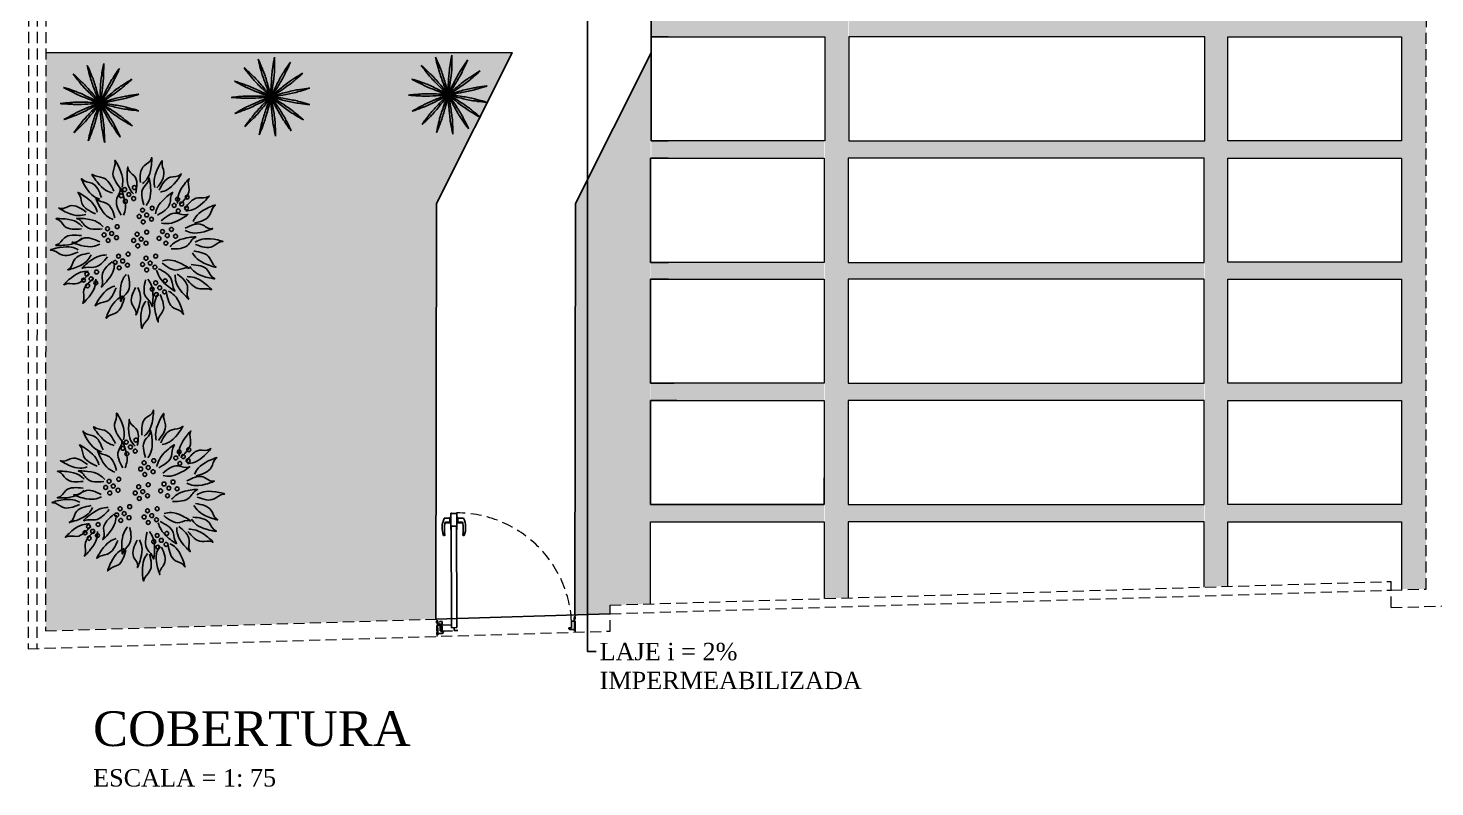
# Model space of a CAD drawing. Header units: centimetres. Extents: x -48696 to 156237, y -5617 to 29024.
# Drawn here: x 100338 to 101149, y 12171 to 12608 of the extents above; entities that cross this region are included whole.
import ezdxf
from ezdxf import colors
from ezdxf.entities.mleader import LeaderData, LeaderLine
from ezdxf.math import Vec2, Vec3

# ---------------------------------------------------------------- set-up
doc = ezdxf.new("R2010")
doc.units = ezdxf.units.CM
doc.linetypes.add('HIDDEN', pattern=[9.525, 6.35, -3.175])
doc.layers.add('BV MV', color=7, linetype='Continuous', plot=False)
for name, color, linetype, lineweight in [('Hachura', 1, 'Continuous', 9), ('Pisos Externos', 15, 'Continuous', 9), ('Projeção Janela', 15, 'HIDDEN', 9), ('Projeção Portas', 55, 'HIDDEN', 5), ('Projeção Viga', 1, 'HIDDEN', 9)]:
    doc.layers.add(name, color=color, linetype=linetype, lineweight=lineweight)
for name, color, linetype in [('MOLHO', 114, 'Continuous'), ('paisajismo', 7, 'Continuous'), ('Piso Lay-out', 19, 'Continuous'), ('PN010', 1, 'Continuous'), ('Projeção Cobertura - 1', 15, 'HIDDEN'), ('Texto', 2, 'Continuous')]:
    doc.layers.add(name, color=color, linetype=linetype)
doc.styles.add('Valéria', font='romantic.ttf', dxfattribs={"height": 10})
pattern_1 = [(360, (115889.126, -67704.182), (15, 15), [2.25, -0.45, 0.6, -0.45, 2.25, -9]), (360, (115888.376, -67703.732), (15, 15), [1.5, -1.125, 2.25, -1.125, 1.5, -7.5]), (360, (115893.626, -67697.732), (15, 15), [1.875, -0.75, 1.875, -10.5]), (360, (115886.126, -67694.732), (15, 15), [0.75, -1.5, 0.75, -12]), (90, (115887.626, -67694.732), (-15, 15), [1.35, -13.65]), (90, (115892.126, -67703.732), (-15, 15), [1.5, -13.5]), (90, (115895.876, -67697.732), (-15, 15), [1.5, -13.5]), (45, (115894.076, -67703.882), (8e-15, 15), [1.5, -19.7132034]), (135, (115890.176, -67703.882), (-15, 8e-15), [1.5, -19.7132034]), (63.434949, (115893.626, -67703.807), (8e-10, 15), [1.5, -32.0410197]), (75.9637565, (115892.876, -67703.7318), (5e-10, 15), [1.5, -60.3465844]), (75.9637565, (115896.626, -67697.7318), (5e-10, 15), [1.2, -60.6465844]), (75.9637565, (115887.926, -67694.7318), (5e-10, 15), [1.05, -60.7965844]), (104.0362435, (115891.376, -67703.7318), (-5e-10, 15), [1.5, -60.3465844]), (104.0362435, (115895.126, -67697.7318), (-5e-10, 15), [1.2, -60.6465844]), (104.0362435, (115887.326, -67694.7318), (-5e-10, 15), [1.05, -60.7965844]), (116.565051, (115890.626, -67703.807), (-6e-09, 15), [1.5, -32.041002])]

# ---------------------------------------------------------------- blocks, each defined once
blk = doc.blocks.new('A$C375069E9')
at = {"layer": 'paisajismo', "color": 221}
for centre in [(1.295, 2.06), (1.436, 2.03), (0.523, 1.919), (0.663, 1.889), (1.305, 1.899), (1.375, 1.959), (1.426, 1.859), (1.486, 1.939), (0.533, 1.759), (0.603, 1.819), (0.653, 1.719), (0.713, 1.799), (1.034, 1.759), (1.115, 1.658), (1.175, 1.729), (1.225, 1.638), (0.753, 1.448), (0.884, 1.418), (1.044, 1.598), (1.165, 1.558), (1.546, 1.488), (1.687, 1.458), (0.693, 1.348), (0.814, 1.358), (0.834, 1.247), (0.934, 1.317), (1.115, 1.408), (1.125, 1.247), (1.195, 1.307), (1.245, 1.207), (1.255, 1.378), (1.305, 1.287), (1.556, 1.327), (1.626, 1.388), (1.677, 1.287), (1.737, 1.368), (0.984, 1.057), (1.125, 1.027), (1.386, 1.087), (1.526, 1.057), (0.994, 0.896), (1.064, 0.956), (1.115, 0.856), (1.175, 0.936), (1.396, 0.926), (1.466, 0.986), (1.516, 0.886), (1.576, 0.966), (1.847, 0.826), (1.988, 0.796), (0.844, 0.696), (0.924, 0.595), (0.984, 0.666), (1.857, 0.666), (1.927, 0.726), (1.978, 0.625), (2.038, 0.706), (0.854, 0.535), (0.974, 0.495), (1.034, 0.575)]:
    blk.add_circle(centre, 0.0284, dxfattribs=at)
at = {"layer": 'paisajismo', "color": 124}
for points in [[(0.998, 2.06), (0.956, 2.334), (0.888, 2.44), (0.889, 2.435), (0.863, 2.285), (0.965, 2.054)], [(1.176, 2.118), (1.049, 2.364), (1.042, 2.49), (1.043, 2.485), (1.153, 2.379), (1.207, 2.133)], [(1.475, 2.065), (1.512, 2.34), (1.578, 2.447), (1.577, 2.442), (1.606, 2.292), (1.509, 2.06)], [(0.912, 1.994), (0.683, 2.149), (0.616, 2.257), (0.62, 2.253), (0.767, 2.212), (0.932, 2.022)], [(1.308, 1.969), (1.401, 2.229), (1.391, 2.355), (1.391, 2.35), (1.296, 2.23), (1.275, 1.979)], [(1.614, 1.981), (1.84, 2.142), (1.904, 2.25), (1.9, 2.247), (1.754, 2.203), (1.593, 2.009)], [(0.664, 1.826), (0.579, 2.089), (0.495, 2.183), (0.497, 2.179), (0.495, 2.026), (0.632, 1.814)], [(1.122, 1.799), (1.058, 2.068), (1.082, 2.193), (1.082, 2.187), (1.163, 2.058), (1.156, 1.806)], [(1.453, 1.657), (1.451, 1.934), (1.501, 2.049), (1.5, 2.044), (1.55, 1.9), (1.487, 1.656)], [(1.798, 1.89), (2.008, 2.07), (2.062, 2.185), (2.059, 2.181), (1.917, 2.123), (1.775, 1.916)], [(0.543, 1.718), (0.292, 1.836), (0.209, 1.931), (0.213, 1.928), (0.366, 1.911), (0.558, 1.749)], [(0.988, 1.675), (0.841, 1.91), (0.737, 1.981), (0.74, 1.977), (0.775, 1.828), (0.959, 1.656)], [(1.602, 1.593), (1.803, 1.784), (1.851, 1.901), (1.848, 1.896), (1.709, 1.832), (1.578, 1.618)], [(1.836, 1.699), (2.004, 1.919), (2.114, 1.98), (2.111, 1.977), (2.062, 1.832), (1.862, 1.678)], [(0.438, 1.564), (0.237, 1.755), (0.118, 1.797), (0.122, 1.794), (0.194, 1.659), (0.415, 1.539)], [(0.896, 1.541), (0.624, 1.594), (0.52, 1.667), (0.525, 1.665), (0.677, 1.685), (0.903, 1.575)], [(2.005, 1.668), (2.28, 1.695), (2.39, 1.758), (2.385, 1.756), (2.236, 1.791), (2.001, 1.702)], [(0.553, 1.432), (0.276, 1.415), (0.158, 1.46), (0.163, 1.459), (0.305, 1.517), (0.551, 1.466)], [(1.751, 1.486), (2.002, 1.603), (2.129, 1.605), (2.124, 1.604), (2.013, 1.498), (1.765, 1.455)], [(2.053, 1.488), (2.306, 1.601), (2.432, 1.601), (2.427, 1.6), (2.315, 1.496), (2.066, 1.456)], [(0.405, 1.262), (0.131, 1.304), (0.009, 1.27), (0.015, 1.27), (0.151, 1.2), (0.401, 1.228)], [(0.773, 1.195), (0.528, 1.324), (0.402, 1.332), (0.407, 1.33), (0.513, 1.219), (0.758, 1.164)], [(1.8, 1.231), (2.076, 1.215), (2.195, 1.26), (2.189, 1.259), (2.047, 1.316), (1.801, 1.265)], [(2.055, 1.326), (2.31, 1.218), (2.436, 1.221), (2.431, 1.222), (2.317, 1.323), (2.067, 1.357)], [(0.447, 1.106), (0.23, 0.934), (0.107, 0.902), (0.112, 0.905), (0.195, 1.033), (0.426, 1.133)], [(1.701, 1.076), (1.958, 0.973), (2.046, 0.883), (2.041, 0.885), (1.889, 0.894), (1.687, 1.045)], [(1.928, 1.076), (2.139, 0.896), (2.26, 0.861), (2.255, 0.863), (2.177, 0.995), (1.949, 1.102)], [(2.115, 1.151), (2.39, 1.183), (2.511, 1.145), (2.506, 1.145), (2.367, 1.08), (2.118, 1.117)], [(0.483, 0.904), (0.251, 0.752), (0.126, 0.732), (0.131, 0.734), (0.226, 0.854), (0.465, 0.933)], [(0.883, 0.989), (0.609, 0.948), (0.503, 0.88), (0.508, 0.882), (0.658, 0.855), (0.889, 0.956)], [(0.969, 0.852), (0.812, 0.624), (0.705, 0.557), (0.708, 0.561), (0.75, 0.708), (0.941, 0.872)], [(1.585, 0.962), (1.685, 0.704), (1.775, 0.615), (1.772, 0.62), (1.766, 0.772), (1.617, 0.976)], [(1.972, 0.836), (2.229, 0.733), (2.317, 0.642), (2.312, 0.645), (2.16, 0.653), (1.958, 0.804)], [(0.524, 0.758), (0.266, 0.658), (0.177, 0.569), (0.181, 0.571), (0.334, 0.578), (0.537, 0.726)], [(0.698, 0.783), (0.595, 0.526), (0.504, 0.438), (0.507, 0.442), (0.516, 0.595), (0.667, 0.796)], [(1.098, 0.722), (1.022, 0.455), (1.04, 0.33), (1.041, 0.335), (1.128, 0.461), (1.131, 0.713)], [(1.416, 0.791), (1.501, 0.528), (1.488, 0.402), (1.487, 0.407), (1.396, 0.53), (1.383, 0.782)], [(1.582, 0.621), (1.799, 0.449), (1.858, 0.337), (1.854, 0.341), (1.71, 0.393), (1.56, 0.595)], [(1.856, 0.722), (1.956, 0.464), (2.046, 0.374), (2.043, 0.379), (2.037, 0.532), (1.888, 0.735)], [(0.798, 0.546), (0.619, 0.335), (0.583, 0.214), (0.585, 0.218), (0.717, 0.297), (0.825, 0.524)], [(0.953, 0.499), (0.985, 0.224), (0.947, 0.103), (0.948, 0.108), (0.882, 0.247), (0.919, 0.496)], [(1.244, 0.6), (1.226, 0.324), (1.271, 0.206), (1.27, 0.211), (1.328, 0.353), (1.278, 0.599)], [(1.466, 0.475), (1.657, 0.274), (1.699, 0.155), (1.696, 0.159), (1.561, 0.231), (1.441, 0.452)], [(1.128, 0.401), (1.199, 0.134), (1.18, 0.009), (1.179, 0.014), (1.094, 0.142), (1.095, 0.393)]]:
    blk.add_spline(points, degree=3, dxfattribs=at)
blk = doc.blocks.new('MOLHO2')
for points in [[(-0.205, 0.41, 0.04965), (-0.231, 0.447, 0.013329), (-0.323, 0.589, 0.009979), (-0.353, 0.63, 0.607526)], [(-0.242, 0.389, -0.04965), (-0.26, 0.431, -0.013329), (-0.333, 0.583, -0.009979), (-0.353, 0.63, -0.607526)], [(-0.063, 0.454, -0.04965), (-0.063, 0.499, -0.013329), (-0.067, 0.668, -0.009979), (-0.066, 0.719, -0.607526)], [(-0.021, 0.458, 0.04965), (-0.03, 0.502, 0.013329), (-0.056, 0.669, 0.009979), (-0.066, 0.719, 0.607526)], [(0.127, 0.44, -0.04965), (0.146, 0.482, -0.013329), (0.21, 0.638, -0.009979), (0.232, 0.684, -0.607526)], [(0.167, 0.427, 0.04965), (0.177, 0.471, 0.013329), (0.221, 0.634, 0.009979), (0.232, 0.684, 0.607526)], [(0.295, 0.35, -0.04965), (0.329, 0.381, -0.013329), (0.452, 0.497, -0.009979), (0.49, 0.531, -0.607526)], [(0.326, 0.322, 0.04965), (0.353, 0.358, 0.013329), (0.46, 0.49, 0.009979), (0.49, 0.531, 0.607526)], [(-0.354, 0.291, 0.04965), (-0.393, 0.314, 0.013329), (-0.535, 0.406, 0.009979), (-0.579, 0.432, 0.607526)], [(-0.379, 0.257, -0.04965), (-0.413, 0.288, -0.013329), (-0.542, 0.397, -0.009979), (-0.579, 0.432, -0.607526)], [(0, 0, -0.009979), (-0.044, 0.026, -0.013329), (-0.186, 0.118, -0.009462), (-0.379, 0.257, -0.009462)], [(0, 0, 0.009979), (-0.037, 0.035, 0.013329), (-0.166, 0.144, 0.009462), (-0.354, 0.291, 0.009462)], [(0, 0, -0.009979), (-0.03, 0.041, -0.013329), (-0.122, 0.183, -0.009462), (-0.242, 0.389, -0.009462)], [(0, 0, 0.009979), (-0.02, 0.047, 0.013329), (-0.093, 0.199, 0.009462), (-0.205, 0.41, 0.009462)], [(0, 0, -0.009979), (-0.01, 0.05, -0.013329), (-0.037, 0.217, -0.009462), (-0.063, 0.454, -0.009462)], [(0, 0, 0.009979), (0.001, 0.051, 0.013329), (-0.004, 0.22, 0.009462), (-0.021, 0.458, 0.009462)], [(0, 0, -0.009979), (0.011, 0.05, -0.013329), (0.055, 0.213, -0.009462), (0.127, 0.44, -0.009462)], [(0, 0, 0.009979), (0.022, 0.046, 0.013329), (0.086, 0.202, 0.009462), (0.167, 0.427, 0.009462)], [(0, 0, -0.009979), (0.03, 0.041, -0.013329), (0.137, 0.172, -0.009462), (0.295, 0.35, -0.009462)], [(0, 0, 0.009979), (0.038, 0.033, 0.013329), (0.161, 0.15, 0.009462), (0.326, 0.322, 0.009462)], [(0.412, 0.2, -0.04965), (0.455, 0.214, -0.013329), (0.615, 0.271, -0.009979), (0.664, 0.285, -0.607526)], [(0.429, 0.161, 0.04965), (0.469, 0.183, 0.013329), (0.619, 0.26, 0.009979), (0.664, 0.285, 0.607526)], [(-0.451, 0.08, -0.04965), (-0.494, 0.095, -0.013329), (-0.656, 0.143, -0.009979), (-0.705, 0.159, -0.607526)], [(-0.442, 0.121, 0.04965), (-0.487, 0.127, 0.013329), (-0.654, 0.154, 0.009979), (-0.705, 0.159, 0.607526)], [(0, 0, -0.009979), (-0.051, 0.006, -0.013329), (-0.218, 0.032, -0.009462), (-0.451, 0.08, -0.009462)], [(0, 0, 0.009979), (-0.048, 0.017, 0.013329), (-0.21, 0.064, 0.009462), (-0.442, 0.121, 0.009462)], [(0, 0, -0.009979), (0.044, 0.025, -0.013329), (0.195, 0.102, -0.009462), (0.412, 0.2, -0.009462)], [(0, 0, 0.009979), (0.049, 0.015, 0.013329), (0.208, 0.071, 0.009462), (0.429, 0.161, 0.009462)], [(0, 0, -0.009979), (0.051, 0.005, -0.013329), (0.22, 0.014, -0.009462), (0.458, 0.015, -0.009462)], [(0.458, 0.015, -0.04965), (0.503, 0.01, -0.013329), (0.672, -0.003, -0.009979), (0.722, -0.009, -0.607526)], [(-0.453, -0.069, 0.04965), (-0.496, -0.082, 0.013329), (-0.66, -0.126, 0.009979), (-0.708, -0.141, 0.607526)], [(-0.445, -0.11, -0.04965), (-0.49, -0.114, -0.013329), (-0.658, -0.137, -0.009979), (-0.708, -0.141, -0.607526)], [(-0.386, -0.247, 0.04965), (-0.42, -0.277, 0.013329), (-0.552, -0.383, 0.009979), (-0.59, -0.417, 0.607526)], [(0, 0, 0.009979), (-0.051, -0.004, 0.013329), (-0.218, -0.027, 0.009462), (-0.453, -0.069, 0.009462)], [(0, 0, -0.009979), (-0.048, -0.015, -0.013329), (-0.212, -0.059, -0.009462), (-0.445, -0.11, -0.009462)], [(0, 0, 0.009979), (-0.045, -0.025, 0.013329), (-0.189, -0.113, 0.009462), (-0.386, -0.247, 0.009462)], [(0, 0, -0.009979), (-0.038, -0.034, -0.013329), (-0.17, -0.14, -0.009462), (-0.362, -0.281, -0.009462)], [(0, 0, 0.009979), (-0.031, -0.041, 0.013329), (-0.126, -0.18, 0.009462), (-0.252, -0.383, 0.009462)], [(0, 0, -0.009979), (-0.021, -0.046, -0.013329), (-0.098, -0.197, -0.009462), (-0.216, -0.404, -0.009462)], [(0, 0, 0.009979), (-0.012, -0.05, 0.013329), (-0.042, -0.216, 0.009462), (-0.075, -0.452, 0.009462)], [(0, 0, -0.009979), (0, -0.051, -0.013329), (-0.009, -0.22, -0.009462), (-0.033, -0.457, -0.009462)], [(0, 0, -0.009979), (0.038, -0.034, -0.013329), (0.157, -0.154, -0.009462), (0.318, -0.33, -0.009462)], [(0, 0, 0.009979), (0.05, -0.006, 0.013329), (0.219, -0.019, 0.009462), (0.457, -0.027, 0.009462)], [(0, 0, 0.009979), (0.044, -0.026, 0.013329), (0.192, -0.107, 0.009462), (0.407, -0.211, 0.009462)], [(0, 0, -0.009979), (0.048, -0.016, -0.013329), (0.206, -0.077, -0.009462), (0.425, -0.172, -0.009462)], [(0, 0, 0.009979), (0.029, -0.042, 0.013329), (0.132, -0.176, 0.009462), (0.286, -0.358, 0.009462)], [(0, 0, 0.009979), (0.01, -0.05, 0.013329), (0.049, -0.214, 0.009462), (0.116, -0.443, 0.009462)], [(0, 0, -0.009979), (0.02, -0.047, -0.013329), (0.081, -0.205, -0.009462), (0.156, -0.431, -0.009462)], [(0.407, -0.211, 0.04965), (0.45, -0.225, 0.013329), (0.608, -0.286, 0.009979), (0.656, -0.302, 0.607526)], [(0.425, -0.172, -0.04965), (0.464, -0.195, -0.013329), (0.612, -0.276, -0.009979), (0.656, -0.302, -0.607526)], [(0.457, -0.027, 0.04965), (0.503, -0.023, 0.013329), (0.672, -0.014, 0.009979), (0.722, -0.009, 0.607526)], [(-0.362, -0.281, -0.04965), (-0.401, -0.304, -0.013329), (-0.545, -0.392, -0.009979), (-0.59, -0.417, -0.607526)], [(-0.252, -0.383, 0.04965), (-0.271, -0.424, 0.013329), (-0.348, -0.575, 0.009979), (-0.369, -0.621, 0.607526)], [(-0.216, -0.404, -0.04965), (-0.243, -0.441, -0.013329), (-0.338, -0.58, -0.009979), (-0.369, -0.621, -0.607526)], [(-0.075, -0.452, 0.04965), (-0.075, -0.497, 0.013329), (-0.084, -0.666, 0.009979), (-0.085, -0.717, 0.607526)], [(-0.033, -0.457, -0.04965), (-0.043, -0.501, -0.013329), (-0.073, -0.668, -0.009979), (-0.085, -0.717, -0.607526)], [(0.116, -0.443, 0.04965), (0.133, -0.485, 0.013329), (0.194, -0.643, 0.009979), (0.214, -0.69, 0.607526)], [(0.156, -0.431, -0.04965), (0.165, -0.475, -0.013329), (0.205, -0.64, -0.009979), (0.214, -0.69, -0.607526)], [(0.286, -0.358, 0.04965), (0.319, -0.389, 0.013329), (0.439, -0.509, 0.009979), (0.476, -0.543, 0.607526)], [(0.318, -0.33, -0.04965), (0.344, -0.367, -0.013329), (0.447, -0.501, -0.009979), (0.476, -0.543, -0.607526)]]:
    blk.add_lwpolyline(points, format="xyb")
blk = doc.blocks.new('VEG3')
at = {"layer": 'MOLHO', "xscale": 0.6290189251151159, "yscale": 0.6290189251151159, "zscale": 0.6290189251151159}
blk.add_blockref('MOLHO2', (-0.121, 0.067), dxfattribs=at)
blk = doc.blocks.new('_Dot')
at = {"color": 0, "linetype": 'ByBlock', "lineweight": -2}
blk.add_line((-0.5, 0), (-1, 0), dxfattribs=at)
at = {"color": 0, "linetype": 'ByBlock', "const_width": 0.5}
blk.add_lwpolyline([(-0.25, 0, 1), (0.25, 0, 1)], format="xyb", close=True, dxfattribs=at)

msp = doc.modelspace()

# ---------------------------------------------------------------- hatches: boundary and pattern name
h = msp.add_hatch()
h.set_pattern_fill('GRASS2', color=74, scale=15, pattern_type=2)
h.set_pattern_definition([(0, (4.5, 0.3), (15, 15), [2.25, -0.45, 0.6, -0.45, 2.25, -9]), (0, (3.75, 0.75), (15, 15), [1.5, -1.125, 2.25, -1.125, 1.5, -7.5]), (0, (9, 6.75), (15, 15), [1.875, -0.75, 1.875, -10.5]), (0, (1.5, 9.75), (15, 15), [0.75, -1.5, 0.75, -12]), (90, (3, 9.75), (-15, 15), [1.35, -13.65]), (90, (7.5, 0.75), (-15, 15), [1.5, -13.5]), (90, (11.25, 6.75), (-15, 15), [1.5, -13.5]), (45, (9.45, 0.6), (8e-15, 15), [1.5, -19.7132034]), (135, (5.55, 0.6), (-15, 8e-15), [1.5, -19.7132034]), (63.434949, (9, 0.675), (8e-10, 15), [1.5, -32.0410197]), (75.9637565, (8.25, 0.75), (5e-10, 15), [1.5, -60.3465844]), (75.9637565, (12, 6.75), (5e-10, 15), [1.2, -60.6465844]), (75.9637565, (3.3, 9.75), (5e-10, 15), [1.05, -60.7965844]), (104.0362435, (6.75, 0.75), (-5e-10, 15), [1.5, -60.3465844]), (104.0362435, (10.5, 6.75), (-5e-10, 15), [1.2, -60.6465844]), (104.0362435, (2.7, 9.75), (-5e-10, 15), [1.05, -60.7965844]), (116.565051, (6, 0.675), (-6e-09, 15), [1.5, -32.041002])])
h.paths.add_polyline_path([(101128.79762, 12823.06863), (100707.25358, 12823.06863), (100707.25358, 12813.06863), (100797.2125, 12813.06863), (100810.68502, 12813.06856), (100811.05158, 12813.06856), (100811.05158, 12813.06861), (101016.04778, 12813.06861), (101128.79762, 12813.06856)])
h.paths.add_polyline_path([(101029.41117, 12813.06856), (101016.04778, 12813.06856), (101016.04778, 12743.06854), (101016.04782, 12743.06854), (101016.04782, 12683.06854), (101016.04778, 12286.30192), (101029.41182, 12286.30192), (101029.41182, 12683.06856), (101029.41128, 12683.06856), (101029.41128, 12743.06856), (101029.41182, 12753.06856), (101029.41117, 12753.06856)])
h.paths.add_polyline_path([(101128.75679, 12753.06856), (101029.41182, 12753.06856), (101029.41182, 12743.06856), (101128.75679, 12743.06856)])
h.paths.add_polyline_path([(101128.71705, 12683.06856), (101029.41182, 12683.06856), (101029.41182, 12674.91942), (101128.71705, 12674.91942)])
h.paths.add_polyline_path([(101129.41138, 12614.91942), (101029.41182, 12614.91942), (101029.41182, 12603.06856), (101129.41138, 12603.06856)])
h.paths.add_polyline_path([(101129.41138, 12543.06856), (101029.41182, 12543.06856), (101029.41182, 12533.08553), (101129.41138, 12533.08553)])
h.paths.add_polyline_path([(101129.41138, 12473.08553), (101029.41182, 12473.08553), (101029.41182, 12463.43887), (101129.41138, 12463.43887)])
h.paths.add_polyline_path([(101129.41171, 12403.43887), (101029.41182, 12403.43887), (101029.41182, 12393.43887), (101129.41171, 12393.43887)])
h.paths.add_polyline_path([(101129.41138, 12333.43887), (101029.41182, 12333.43887), (101029.41182, 12323.50702), (101129.41138, 12323.50702)])
h.paths.add_polyline_path([(101143.48948, 12639.11461), (101129.41138, 12639.11461), (101129.41138, 12614.91942), (101129.41149, 12614.91942), (101129.41149, 12603.06856), (101129.41149, 12543.06856), (101129.4116, 12543.06856), (101129.4116, 12533.08553), (101129.4116, 12473.08553), (101129.4116, 12463.43887), (101129.4116, 12403.43887), (101129.41171, 12403.43887), (101129.41171, 12393.43887), (101129.41171, 12333.43887), (101129.41182, 12333.43887), (101129.41182, 12323.50702), (101129.41182, 12284.75305), (101143.48948, 12284.75305)])
h.paths.add_polyline_path([(101015.68121, 12333.43891), (100810.68502, 12333.43891), (100810.68502, 12323.43893), (101015.68121, 12323.43893)])
h.paths.add_polyline_path([(101015.68117, 12403.43895), (100810.68502, 12403.43895), (100810.68502, 12393.43891), (101015.68117, 12393.43891)])
h.paths.add_polyline_path([(101015.68112, 12473.06864), (100810.68502, 12473.06864), (100810.68502, 12463.43895), (101015.68112, 12463.43895)])
h.paths.add_polyline_path([(100796.82979, 12333.43893), (100696.88201, 12333.43893), (100696.87288, 12323.43893), (100796.82979, 12323.43893)])
h.paths.add_polyline_path([(100810.68502, 12403.43895), (100810.68497, 12403.43895), (100810.68497, 12463.43895), (100810.68497, 12473.06864), (100810.68493, 12473.06864), (100810.68493, 12533.06864), (100810.68502, 12543.06864), (100810.68502, 12813.06856), (100797.2125, 12813.06856), (100797.2125, 12279.68051), (100810.68502, 12279.68051)])
h.paths.add_polyline_path([(100796.82979, 12403.43897), (100696.94592, 12403.43897), (100696.93679, 12393.43893), (100796.82979, 12393.43893)])
h.paths.add_polyline_path([(100796.82977, 12473.06866), (100697.00948, 12473.06866), (100697.00069, 12463.43897), (100796.82977, 12463.43897)])
h.paths.add_polyline_path([(101016.04778, 12543.06864), (100810.68502, 12543.06864), (100810.68502, 12533.06864), (101016.04778, 12533.06864)])
h.paths.add_polyline_path([(101016.04778, 12613.06866), (100811.05172, 12613.06866), (100811.05172, 12603.06864), (101016.04778, 12603.06864)])
h.paths.add_polyline_path([(100796.82977, 12543.06863), (100697.17176, 12543.06863), (100697.17176, 12533.06866), (100796.82977, 12533.06866)])
h.paths.add_polyline_path([(100797.17176, 12613.06863), (100697.17176, 12613.06863), (100697.17176, 12603.06866), (100797.17176, 12603.06866)])
h.paths.add_polyline_path([(101016.04778, 12683.06854), (100811.05167, 12683.06854), (100811.05167, 12673.06866), (101016.04778, 12673.06866)])
h.paths.add_polyline_path([(101016.04778, 12753.06861), (100811.05163, 12753.06861), (100811.05163, 12743.06854), (101016.04778, 12743.06854)])
h.paths.add_polyline_path([(100797.17167, 12753.06863), (100707.21261, 12753.06863), (100707.21261, 12743.06856), (100797.17167, 12743.06856)])
h.paths.add_polyline_path([(100797.17176, 12683.06856), (100707.17178, 12683.06856), (100707.17178, 12673.06866), (100797.17176, 12673.06866)])
h.paths.add_polyline_path([(100696.82979, 12393.43893), (100696.82979, 12403.43897), (100696.82977, 12403.43897), (100696.82977, 12463.43897), (100696.82977, 12473.06866), (100696.82977, 12533.06866), (100697.11974, 12593.85064), (100653.52106, 12506.99294), (100653.07664, 12269.90701), (100673.48319, 12270.52477), (100673.48319, 12275.52706), (100696.82979, 12276.23382), (100696.88201, 12333.43893), (100696.82979, 12333.43893)])
h = msp.add_hatch()
h.set_pattern_fill('GRASS2', color=74, scale=15, pattern_type=2)
h.set_pattern_definition(pattern_1)
h.paths.add_polyline_path([(100348.41146, 12594.07152), (100348.21701, 12260.67814), (100573.07134, 12267.48505), (100573.52113, 12506.99294), (100617.11981, 12593.85064)])
h = msp.add_hatch()
h.set_pattern_fill('GRASS2', color=74, scale=15, pattern_type=2)
h.set_pattern_definition(pattern_1)
h.paths.add_polyline_path([(100810.68502, 12323.43893), (100810.68502, 12279.68051), (100810.68506, 12279.68051), (100810.68506, 12323.43893)])

# ---------------------------------------------------------------- linework, layer by layer
for p, q in [((100348.41146, 12594.07152), (100617.14893, 12593.91478)), ((100617.11981, 12593.85064), (100573.52113, 12506.99294)), ((100697.11974, 12593.85064), (100653.52106, 12506.99294)), ((100573.52113, 12506.99294), (100573.07134, 12267.48505)), ((100653.52106, 12506.99294), (100653.07664, 12269.90701))]:
    msp.add_line(p, q)
at = {"color": 1}
for p, q in [((100581.2052, 12325.94017), (100581.21338, 12323.39018)), ((100581.31488, 12326.04052), (100581.30488, 12326.04049)), ((100581.69686, 12328.54176), (100582.08972, 12328.54302)), ((100581.7272, 12319.0818), (100581.69686, 12328.54176)), ((100581.71549, 12322.73179), (100581.70389, 12326.35177)), ((100582.08972, 12328.54302), (100582.09036, 12328.34302)), ((100582.09036, 12328.34302), (100582.4575, 12328.34419)), ((100582.4575, 12328.34419), (100582.4876, 12328.31429)), ((100582.4876, 12328.31429), (100582.5175, 12328.34439)), ((100582.5175, 12328.34439), (100582.5476, 12328.31448)), ((100582.5476, 12328.31448), (100582.5775, 12328.34458)), ((100582.5775, 12328.34458), (100582.6076, 12328.31468)), ((100582.6076, 12328.31468), (100582.6375, 12328.34477)), ((100582.6375, 12328.34477), (100582.6676, 12328.31487)), ((100582.6676, 12328.31487), (100582.6975, 12328.34496)), ((100582.6975, 12328.34496), (100582.7276, 12328.31506)), ((100582.7276, 12328.31506), (100582.7575, 12328.34516)), ((100582.7575, 12328.34516), (100582.7876, 12328.31525)), ((100582.7876, 12328.31525), (100582.8175, 12328.34535)), ((100582.8175, 12328.34535), (100582.8476, 12328.31544)), ((100582.8476, 12328.31544), (100582.8775, 12328.34554)), ((100582.8775, 12328.34554), (100582.9076, 12328.31564)), ((100582.9076, 12328.31564), (100582.9375, 12328.34573)), ((100582.9375, 12328.34573), (100582.9676, 12328.31583)), ((100582.9676, 12328.31583), (100582.9975, 12328.34593)), ((100582.9975, 12328.34593), (100583.0276, 12328.31602)), ((100583.0276, 12328.31602), (100583.0575, 12328.34612)), ((100583.0575, 12328.34612), (100583.0876, 12328.31621)), ((100583.0876, 12328.31621), (100583.1175, 12328.34631)), ((100583.1175, 12328.34631), (100583.14759, 12328.31641)), ((100583.14759, 12328.31641), (100583.1775, 12328.3465)), ((100583.1775, 12328.3465), (100583.7175, 12328.34823)), ((100583.7175, 12328.34823), (100583.74759, 12328.31833)), ((100583.74759, 12328.31833), (100583.7775, 12328.34843)), ((100583.7775, 12328.34843), (100583.80759, 12328.31852)), ((100583.80759, 12328.31852), (100583.8375, 12328.34862)), ((100583.8375, 12328.34862), (100583.86759, 12328.31872)), ((100583.86759, 12328.31872), (100583.89749, 12328.34881)), ((100583.89749, 12328.34881), (100583.92759, 12328.31891)), ((100583.92759, 12328.31891), (100583.95749, 12328.349)), ((100583.95749, 12328.349), (100583.98759, 12328.3191)), ((100583.98759, 12328.3191), (100584.01749, 12328.3492)), ((100584.01749, 12328.3492), (100584.04759, 12328.31929)), ((100584.04759, 12328.31929), (100584.07749, 12328.34939)), ((100584.07749, 12328.34939), (100584.10759, 12328.31948)), ((100584.10759, 12328.31948), (100584.13749, 12328.34958)), ((100584.13749, 12328.34958), (100584.16759, 12328.31968)), ((100584.16759, 12328.31968), (100584.19749, 12328.34977)), ((100584.19749, 12328.34977), (100584.22759, 12328.31987)), ((100584.22759, 12328.31987), (100584.25749, 12328.34997)), ((100584.25749, 12328.34997), (100584.28759, 12328.32006)), ((100584.28759, 12328.32006), (100584.31749, 12328.35016)), ((100584.31749, 12328.35016), (100584.34759, 12328.32025)), ((100584.34759, 12328.32025), (100584.37749, 12328.35035)), ((100584.37749, 12328.35035), (100584.40759, 12328.32045)), ((100584.40759, 12328.32045), (100584.43749, 12328.35054)), ((100584.43749, 12328.35054), (100584.80463, 12328.35172)), ((100584.80399, 12328.55172), (100585.19685, 12328.55298)), ((100584.80463, 12328.35172), (100584.80399, 12328.55172)), ((100585.19685, 12328.55298), (100585.22718, 12319.09303)), ((100585.21548, 12322.74301), (100585.20387, 12326.36299)), ((100585.70518, 12325.95459), (100585.71336, 12323.40461)), ((100581.20601, 12325.69017), (100578.13826, 12325.68033)), ((100578.87845, 12323.38269), (100581.21338, 12323.39018)), ((100581.21338, 12323.39018), (100581.21418, 12323.14018)), ((100581.3145, 12323.0405), (100581.3245, 12323.04053)), ((100581.8772, 12319.08229), (100581.7272, 12319.0818)), ((100585.07093, 12321.04254), (100581.87094, 12321.03228)), ((100581.87094, 12321.03228), (100581.8772, 12319.08229)), ((100582.05029, 12267.75687), (100581.87948, 12321.0323)), ((100585.23146, 12267.85317), (100585.06093, 12321.0425)), ((100585.07718, 12319.09255), (100585.07093, 12321.04254)), ((100585.22718, 12319.09303), (100585.07718, 12319.09255)), ((100585.70598, 12325.7046), (100588.77372, 12325.71443)), ((100588.04829, 12323.41209), (100585.71336, 12323.40461)), ((100585.71336, 12323.40461), (100585.71416, 12323.15461))]:
    msp.add_line(p, q, dxfattribs=at)
at = {"color": 4}
msp.add_line((100343.21108, 12250.52202), (100343.21108, 12250.52071), dxfattribs=at)
msp.add_lwpolyline([(100578.2509, 12322.89399), (100581.41917, 12322.90415)])
at = {"color": 16}
msp.add_lwpolyline([(100581.41917, 12322.90415), (100578.2509, 12322.89399)], dxfattribs=at)
at = {"color": 26}
msp.add_lwpolyline([(100588.67896, 12322.92742), (100585.51069, 12322.91727)], dxfattribs=at)
at = {"color": 1}
for centre, radius, start, end in [((100581.3052, 12325.94049), 0.1, 90.18370369, 180.18370369), ((100581.31459, 12326.13052), 0.09, 270.18370369, 0.18370369), ((100581.66459, 12326.13164), 0.26, 90.18370369, 180.18370369), ((100581.66389, 12326.35164), 0.04, 0.18370369, 90.18370369), ((100585.24387, 12326.36312), 0.04, 90.18370369, 180.18370369), ((100585.24457, 12326.14312), 0.26, 0.18370369, 90.18370369), ((100585.59457, 12326.14424), 0.09, 180.18370369, 270.18370369), ((100585.60518, 12325.95427), 0.1, 0.18370369, 90.18370369), ((100588.82767, 12320.21024), 12.14519, 153.97787419, 201.86363308), ((100578.13923, 12325.43008), 0.25026, 90.22070899, 154.31163852), ((100613.20852, 12319.39539), 35.1398, 174.45655357, 185.86052021), ((100578.88074, 12322.73247), 0.65023, 90.20218036, 174.93163814), ((100581.31418, 12323.1405), 0.1, 180.18370369, 270.18370369), ((100581.32479, 12322.95053), 0.09, 0.18370369, 90.18370369), ((100581.67479, 12322.95166), 0.26, 180.18370369, 270.18370369), ((100581.67549, 12322.73166), 0.04, 270.18370369, 0.18370369), ((100585.25547, 12322.74314), 0.04, 180.18370369, 270.18370369), ((100585.25477, 12322.96314), 0.26, 270.18370369, 0.18370369), ((100585.60477, 12322.96426), 0.09, 90.18370369, 180.18370369), ((100585.61416, 12323.15429), 0.1, 270.18370369, 0.18370369), ((100588.05016, 12322.76187), 0.65023, 5.43576924, 90.16522701), ((100553.74449, 12319.20473), 35.1398, 354.50688717, 5.91085381), ((100588.77436, 12325.46417), 0.25026, 26.05576886, 90.14669838), ((100578.11961, 12320.17591), 12.14519, 338.50377429, 26.38953318), ((100577.78878, 12315.77943), 0.25027, 201.57823429, 270.14192323), ((100578.0038, 12315.77994), 0.25009, 270.20651335, 6.29576439), ((100588.97167, 12315.81511), 0.25009, 174.07164299, 270.16089402), ((100589.18669, 12315.81597), 0.25027, 270.22548414, 338.78917309)]:
    msp.add_arc(centre, radius, start, end, dxfattribs=at)
at = {"layer": 'BV MV'}
msp.add_line((100697.1871, 12643.86811), (100697.11974, 12593.85064), dxfattribs=at)
at = {"layer": 'Pisos Externos'}
msp.add_line((100696.82979, 12333.43893), (100796.82979, 12333.43893), dxfattribs=at)
for points in [[(100797.17176, 12543.06866), (100697.17176, 12543.06866), (100697.17176, 12603.06866), (100797.17176, 12603.06866)], [(100811.05172, 12543.06864), (101016.04791, 12543.06864), (101016.04791, 12603.06864), (100811.05172, 12603.06864)], [(101129.41149, 12543.06856), (101029.41149, 12543.06856), (101029.41149, 12603.06856), (101129.41149, 12603.06856)], [(100796.82977, 12473.06866), (100696.82977, 12473.06866), (100696.82977, 12533.06866), (100796.82977, 12533.06866)], [(100810.68493, 12473.06864), (101015.68112, 12473.06864), (101015.68112, 12533.06864), (100810.68493, 12533.06864)], [(101129.4116, 12473.08553), (101029.4116, 12473.08553), (101029.4116, 12533.08553), (101129.4116, 12533.08553)], [(100796.82977, 12403.43897), (100696.82977, 12403.43897), (100696.82977, 12463.43897), (100796.82977, 12463.43897)], [(100810.68497, 12403.43895), (101015.68117, 12403.43895), (101015.68117, 12463.43895), (100810.68497, 12463.43895)], [(101129.4116, 12403.43887), (101029.4116, 12403.43887), (101029.4116, 12463.43887), (101129.4116, 12463.43887)], [(100796.82979, 12333.43893), (100696.82979, 12333.43893), (100696.82979, 12393.43893), (100796.82979, 12393.43893)], [(100810.68502, 12333.43891), (101015.68121, 12333.43891), (101015.68121, 12393.43891), (100810.68502, 12393.43891)], [(101129.41171, 12333.43887), (101029.41171, 12333.43887), (101029.41171, 12393.43887), (101129.41171, 12393.43887)]]:
    msp.add_lwpolyline(points, close=True, dxfattribs=at)
for points in [[(100706.98794, 12603.06863), (100697.17178, 12603.06863), (100697.17178, 12543.06863), (100706.9459, 12543.06863)], [(100706.93889, 12533.06863), (100696.82979, 12533.06863), (100696.82979, 12473.06863), (100707.15298, 12473.06863)], [(100707.18826, 12463.43893), (100696.82979, 12463.43893), (100696.82979, 12403.43893), (100710.43651, 12403.43893)], [(100711.86946, 12393.43893), (100696.82979, 12393.43893), (100696.82979, 12333.43893)], [(100796.82979, 12333.43893), (100796.82979, 12348.90575)], [(100696.82979, 12276.23382), (100696.82979, 12323.43893), (100796.82979, 12323.43893), (100796.82979, 12279.26107)], [(101015.68121, 12285.88626), (101015.68121, 12323.43893), (100810.68502, 12323.43893), (100810.68502, 12279.68051)], [(101029.41182, 12286.30192), (101029.41182, 12323.50702), (101129.41182, 12323.50702), (101129.41182, 12284.32688)]]:
    msp.add_lwpolyline(points, dxfattribs=at)
at = {"layer": 'PN010'}
msp.add_line((100573.07134, 12267.48505), (100673.48319, 12270.52477), dxfattribs=at)
at = {"layer": 'Projeção Cobertura - 1'}
for p, q in [((100574.20652, 12266.51398), (100573.50682, 12266.49345)), ((100573.50682, 12266.49345), (100573.5429, 12265.26398)), ((100573.59434, 12265.21547), (100573.64432, 12265.21693)), ((100573.66262, 12266.29794), (100573.66261, 12266.29794)), ((100573.67435, 12265.89811), (100573.66262, 12266.29794)), ((100573.67435, 12265.89811), (100573.67435, 12265.89811)), ((100573.68022, 12265.69819), (100574.08005, 12265.70993)), ((100573.69283, 12265.26838), (100573.68022, 12265.69819)), ((100573.69283, 12265.26838), (100573.69283, 12265.26838)), ((100573.71113, 12266.34938), (100574.12436, 12266.36151)), ((100573.71113, 12266.34938), (100573.71113, 12266.34938)), ((100573.7258, 12265.8496), (100573.72579, 12265.8496)), ((100574.13902, 12265.86172), (100573.7258, 12265.8496)), ((100574.08005, 12265.70993), (100574.08004, 12265.70993)), ((100574.12436, 12266.36151), (100574.1758, 12266.313)), ((100574.13149, 12265.66142), (100574.13149, 12265.66142)), ((100574.13149, 12265.66142), (100574.31775, 12259.31415)), ((100574.18753, 12265.91317), (100574.13902, 12265.86172)), ((100574.1758, 12266.313), (100574.2609, 12266.36551)), ((100574.27556, 12265.86573), (100574.18753, 12265.91317)), ((100574.2609, 12266.36551), (100574.25796, 12266.46547)), ((100574.25796, 12266.46547), (100574.25796, 12266.46547)), ((100574.33071, 12263.98654), (100574.27556, 12265.86573)), ((100575.88004, 12264.032), (100574.33071, 12263.98654)), ((100575.4634, 12263.22944), (100575.49251, 12263.2603)), ((100575.49427, 12263.20033), (100575.4634, 12263.22944)), ((100575.46516, 12263.16946), (100575.49427, 12263.20033)), ((100575.49603, 12263.14036), (100575.46516, 12263.16946)), ((100575.46692, 12263.10949), (100575.49603, 12263.14036)), ((100575.49779, 12263.08038), (100575.46692, 12263.10949)), ((100575.46868, 12263.04952), (100575.49779, 12263.08038)), ((100575.49955, 12263.02041), (100575.46868, 12263.04952)), ((100575.47044, 12262.98954), (100575.49955, 12263.02041)), ((100575.50131, 12262.96043), (100575.47044, 12262.98954)), ((100575.4722, 12262.92957), (100575.50131, 12262.96043)), ((100575.50307, 12262.90046), (100575.4722, 12262.92957)), ((100575.47396, 12262.86959), (100575.50307, 12262.90046)), ((100575.50483, 12262.84049), (100575.47396, 12262.86959)), ((100575.47462, 12263.87004), (100575.71451, 12263.87708)), ((100575.49251, 12263.2603), (100575.47462, 12263.87004)), ((100575.47572, 12262.80962), (100575.50483, 12262.84049)), ((100575.50659, 12262.78051), (100575.47572, 12262.80962)), ((100575.47748, 12262.74964), (100575.50659, 12262.78051)), ((100575.50835, 12262.72054), (100575.47748, 12262.74964)), ((100575.47924, 12262.68967), (100575.50835, 12262.72054)), ((100575.51011, 12262.66056), (100575.47924, 12262.68967)), ((100575.481, 12262.6297), (100575.51011, 12262.66056)), ((100575.51187, 12262.60059), (100575.481, 12262.6297)), ((100575.48276, 12262.56972), (100575.51187, 12262.60059)), ((100575.51363, 12262.54061), (100575.48276, 12262.56972)), ((100575.49156, 12262.26985), (100575.52067, 12262.30072)), ((100575.52243, 12262.24074), (100575.49156, 12262.26985)), ((100575.50036, 12261.96998), (100575.52947, 12262.00085)), ((100575.53123, 12261.94087), (100575.50036, 12261.96998)), ((100575.51784, 12263.24934, 19), (100575.50171, 12263.7991, 19)), ((100575.50212, 12261.91001), (100575.53123, 12261.94087)), ((100575.53299, 12261.8809), (100575.50212, 12261.91001)), ((100575.50388, 12261.85003), (100575.53299, 12261.8809)), ((100575.53475, 12261.82092), (100575.50388, 12261.85003)), ((100575.50564, 12261.79006), (100575.53475, 12261.82092)), ((100575.53651, 12261.76095), (100575.50564, 12261.79006)), ((100575.5074, 12261.73008), (100575.53651, 12261.76095)), ((100575.53827, 12261.70098), (100575.5074, 12261.73008)), ((100575.50916, 12261.67011), (100575.53827, 12261.70098)), ((100575.54003, 12261.641), (100575.50916, 12261.67011)), ((100575.51092, 12261.61013), (100575.54003, 12261.641)), ((100575.54179, 12261.58103), (100575.51092, 12261.61013)), ((100575.51268, 12261.55016), (100575.54179, 12261.58103)), ((100575.54355, 12261.52105), (100575.51268, 12261.55016)), ((100575.52067, 12262.30072), (100575.51363, 12262.54061)), ((100575.51444, 12261.49019), (100575.54355, 12261.52105)), ((100575.54531, 12261.46108), (100575.51444, 12261.49019)), ((100575.5162, 12261.43021), (100575.54531, 12261.46108)), ((100575.54707, 12261.40111), (100575.5162, 12261.43021)), ((100575.56929, 12263.20082, 19), (100575.51784, 12263.24934, 19)), ((100575.51796, 12261.37024), (100575.54707, 12261.40111)), ((100575.54883, 12261.34113), (100575.51796, 12261.37024)), ((100575.51972, 12261.31026), (100575.54883, 12261.34113)), ((100575.55059, 12261.28116), (100575.51972, 12261.31026)), ((100575.52947, 12262.00085), (100575.52243, 12262.24074)), ((100575.53073, 12266.04892, 19), (100576.43034, 12266.07532, 19)), ((100575.55022, 12263.85054, 19), (100575.66017, 12263.85377, 19)), ((100575.56848, 12260.67142), (100575.55059, 12261.28116)), ((100575.57882, 12262.87596, 19), (100575.56929, 12263.20082, 19)), ((100575.68968, 12264.55294, 19), (100575.57473, 12264.54956, 19)), ((100575.57504, 12261.30017, 19), (100575.62355, 12261.35162, 19)), ((100575.59117, 12260.75041, 19), (100575.57504, 12261.30017, 19)), ((100575.63027, 12262.82745, 19), (100575.57882, 12262.87596, 19)), ((100575.58175, 12262.77601, 19), (100575.63027, 12262.82745, 19)), ((100575.59233, 12262.41545, 19), (100575.58175, 12262.77601, 19)), ((100575.61109, 12261.77644, 19), (100575.6007, 12262.13041, 19)), ((100575.66253, 12261.72792, 19), (100575.61109, 12261.77644, 19)), ((100575.61402, 12261.67648, 19), (100575.66253, 12261.72792, 19)), ((100575.62355, 12261.35162, 19), (100575.61402, 12261.67648, 19)), ((100575.71162, 12263.80526, 19), (100575.71822, 12263.58036, 19)), ((100575.71451, 12263.87708), (100575.72243, 12263.6072)), ((100575.72243, 12263.6072), (100575.72243, 12263.6072)), ((100575.77044, 12263.58411), (100575.77045, 12263.5841)), ((100575.77045, 12263.5841), (100575.89046, 12263.6768)), ((100575.79736, 12263.54121, 19), (100575.91693, 12263.62707, 19)), ((100575.89046, 12263.6768), (100575.88004, 12264.032)), ((100575.91693, 12263.62707, 19), (100575.89546, 12264.35889, 19)), ((100576.18948, 12263.54416, 19), (100576.14097, 12263.49272, 19)), ((100576.14097, 12263.49272, 19), (100576.21137, 12261.09375, 19)), ((100576.16534, 12264.36681, 19), (100576.18948, 12263.54416, 19)), ((100582.01594, 12264.21206), (100576.1999, 12264.04139)), ((100576.1999, 12264.04139), (100576.21143, 12263.6487)), ((100576.21137, 12261.09375, 19), (100576.26281, 12261.04524, 19)), ((100576.21143, 12263.6487), (100576.30485, 12263.60283)), ((100576.47434, 12264.57596, 19), (100576.35939, 12264.57259, 19)), ((100576.37423, 12263.89644), (100576.61413, 12263.90348)), ((100576.38156, 12263.64655), (100576.37423, 12263.89644)), ((100576.61413, 12263.90348), (100576.63202, 12263.29374)), ((100576.63202, 12263.29374), (100576.66289, 12263.26464)), ((100576.66289, 12263.26464), (100576.63378, 12263.23377)), ((100576.63378, 12263.23377), (100576.66465, 12263.20466)), ((100576.66465, 12263.20466), (100576.63554, 12263.1738)), ((100576.63554, 12263.1738), (100576.66641, 12263.14469)), ((100576.66641, 12263.14469), (100576.6373, 12263.11382)), ((100576.6373, 12263.11382), (100576.66817, 12263.08471)), ((100576.66817, 12263.08471), (100576.63906, 12263.05385)), ((100576.63906, 12263.05385), (100576.66993, 12263.02474)), ((100576.66993, 12263.02474), (100576.64082, 12262.99387)), ((100576.64082, 12262.99387), (100576.67169, 12262.96477)), ((100576.67169, 12262.96477), (100576.64258, 12262.9339)), ((100576.64258, 12262.9339), (100576.67345, 12262.90479)), ((100576.67345, 12262.90479), (100576.64434, 12262.87392)), ((100576.64434, 12262.87392), (100576.67521, 12262.84482)), ((100576.67521, 12262.84482), (100576.6461, 12262.81395)), ((100576.6461, 12262.81395), (100576.67697, 12262.78484)), ((100576.67697, 12262.78484), (100576.64786, 12262.75398)), ((100576.64786, 12262.75398), (100576.67873, 12262.72487)), ((100576.67873, 12262.72487), (100576.64962, 12262.694)), ((100576.64962, 12262.694), (100576.68049, 12262.66489)), ((100576.68049, 12262.66489), (100576.65138, 12262.63403)), ((100576.65138, 12262.63403), (100576.68225, 12262.60492)), ((100576.68225, 12262.60492), (100576.65314, 12262.57405)), ((100576.65314, 12262.57405), (100576.66018, 12262.33416)), ((100576.66018, 12262.33416), (100576.69105, 12262.30505)), ((100576.69105, 12262.30505), (100576.66194, 12262.27418)), ((100576.66194, 12262.27418), (100576.66898, 12262.03429)), ((100576.66898, 12262.03429), (100576.69985, 12262.00518)), ((100576.69985, 12262.00518), (100576.67074, 12261.97431)), ((100576.67074, 12261.97431), (100576.7016, 12261.9452)), ((100576.7016, 12261.9452), (100576.6725, 12261.91434)), ((100576.6725, 12261.91434), (100576.70336, 12261.88523)), ((100576.70336, 12261.88523), (100576.67426, 12261.85436)), ((100576.67426, 12261.85436), (100576.70512, 12261.82526)), ((100576.70512, 12261.82526), (100576.67602, 12261.79439)), ((100576.67602, 12261.79439), (100576.70688, 12261.76528)), ((100576.70688, 12261.76528), (100576.67778, 12261.73441)), ((100576.67778, 12261.73441), (100576.70864, 12261.70531)), ((100576.70864, 12261.70531), (100576.67954, 12261.67444)), ((100576.67954, 12261.67444), (100576.7104, 12261.64533)), ((100576.7104, 12261.64533), (100576.6813, 12261.61447)), ((100576.6813, 12261.61447), (100576.71216, 12261.58536)), ((100576.71216, 12261.58536), (100576.68306, 12261.55449)), ((100576.68306, 12261.55449), (100576.71392, 12261.52539)), ((100576.71392, 12261.52539), (100576.68482, 12261.49452)), ((100576.68482, 12261.49452), (100576.71568, 12261.46541)), ((100576.71568, 12261.46541), (100576.68658, 12261.43454)), ((100576.68658, 12261.43454), (100576.71744, 12261.40544)), ((100576.71744, 12261.40544), (100576.68834, 12261.37457)), ((100576.68834, 12261.37457), (100576.7192, 12261.34546)), ((100576.7192, 12261.34546), (100576.6901, 12261.3146)), ((100576.6901, 12261.3146), (100576.70799, 12260.70486)), ((100576.73901, 12265.78425, 19), (100576.76541, 12264.88463, 19)), ((100582.06727, 12262.46282), (100582.06727, 12267.75738)), ((100582.06727, 12262.46282), (100585.24839, 12262.57458)), ((100583.70498, 12260.91018), (100583.65805, 12262.5095)), ((100585.24839, 12262.57458), (100585.24839, 12267.85368)), ((100650.00364, 12262.50341), (100649.77864, 12262.50279)), ((100649.77864, 12262.50279), (100649.78, 12262.00279)), ((100649.92891, 12262.4032), (100650.05391, 12262.40354)), ((100649.92959, 12262.1532), (100649.92891, 12262.4032)), ((100650.47959, 12262.1547), (100649.92959, 12262.1532)), ((100650.05391, 12262.40354), (100650.05379, 12262.45354)), ((100650.30143, 12261.48421), (100652.73141, 12261.49083)), ((100650.35378, 12262.45436), (100650.35391, 12262.40436)), ((100650.35391, 12262.40436), (100650.47891, 12262.4047)), ((100651.17864, 12262.50661), (100650.40364, 12262.50449)), ((100650.47891, 12262.4047), (100650.47959, 12262.1547)), ((100652.71828, 12266.31081), (100651.16829, 12266.30659)), ((100651.16829, 12266.30659), (100651.17864, 12262.50661)), ((100653.48319, 12268.84291), (100652.71139, 12268.8408)), ((100652.71139, 12268.8408), (100652.7118, 12268.6908)), ((100652.7118, 12268.6908), (100652.79853, 12268.64104)), ((100652.79962, 12268.24104), (100652.71316, 12268.19081)), ((100652.71316, 12268.19081), (100652.71828, 12266.31081)), ((100652.73141, 12261.49083), (100652.81814, 12261.44107)), ((100652.79853, 12268.64104), (100652.8484, 12268.69118)), ((100652.84976, 12268.19118), (100652.79962, 12268.24104)), ((100652.81814, 12261.44107), (100652.86801, 12261.4912)), ((100652.8484, 12268.69118), (100653.2618, 12268.6923)), ((100653.26316, 12268.1923), (100652.84976, 12268.19118)), ((100652.86359, 12268.04121), (100653.31357, 12268.04244)), ((100652.881, 12261.64124), (100652.86359, 12268.04121)), ((100652.86801, 12261.4912), (100653.28141, 12261.49233)), ((100653.331, 12261.64246), (100652.881, 12261.64124)), ((100653.31194, 12268.64244), (100653.31302, 12268.24244)), ((100653.31357, 12268.04244), (100653.31479, 12267.59244)), ((100653.32983, 12262.07246), (100653.331, 12261.64246)), ((100653.33155, 12261.44247), (100653.33264, 12261.04247)), ((100653.36493, 12267.54258), (100653.48319, 12267.5429)), ((100653.48319, 12262.12288), (100653.37969, 12262.1226)), ((100573.7054, 12259.72636), (100573.74147, 12258.49689)), ((100573.80389, 12259.77928), (100573.75391, 12259.77781)), ((100573.80388, 12259.77928), (100573.80389, 12259.77928)), ((100573.85534, 12259.73076), (100573.85533, 12259.73076)), ((100573.86795, 12259.30095), (100573.85534, 12259.73076)), ((100574.31775, 12259.31415), (100573.86795, 12259.30095)), ((100573.87381, 12259.10103), (100573.87381, 12259.10104)), ((100573.88555, 12258.70121), (100573.87381, 12259.10103)), ((100573.88554, 12258.70121), (100573.88555, 12258.70121)), ((100573.92232, 12259.15248), (100573.92233, 12259.15248)), ((100573.92233, 12259.15248), (100574.33555, 12259.16461)), ((100574.35021, 12258.66482), (100573.93699, 12258.6527)), ((100573.93699, 12258.6527), (100573.93699, 12258.6527)), ((100574.33555, 12259.16461), (100574.38699, 12259.11609)), ((100574.39873, 12258.71627), (100574.35021, 12258.66482)), ((100574.38699, 12259.11609), (100574.47209, 12259.16861)), ((100574.48676, 12258.66883), (100574.39873, 12258.71627)), ((100574.47209, 12259.16861), (100576.90104, 12259.23989)), ((100574.48969, 12258.56887), (100574.48676, 12258.66883)), ((100575.80838, 12260.67846), (100575.56848, 12260.67142)), ((100575.75257, 12260.70513, 19), (100575.64262, 12260.7019, 19)), ((100575.79448, 12260.98147, 19), (100575.80108, 12260.75657, 19)), ((100575.80045, 12260.94835), (100575.80046, 12260.94834)), ((100575.80046, 12260.94834), (100575.80838, 12260.67846)), ((100575.84649, 12260.97457), (100575.84648, 12260.97458)), ((100575.97209, 12260.89511), (100575.84649, 12260.97457)), ((100575.9956, 12260.94649, 19), (100575.87119, 12261.0252, 19)), ((100575.9915, 12260.23364), (100575.97209, 12260.89511)), ((100576.76617, 12260.25637), (100575.9915, 12260.23364)), ((100576.00466, 12260.63749, 19), (100575.9956, 12260.94649, 19)), ((100576.27017, 12260.79464, 19), (100576.09102, 12260.60465, 19)), ((100576.26281, 12261.04524, 19), (100576.27017, 12260.79464, 19)), ((100576.38162, 12260.98686), (100576.29104, 12260.93559)), ((100576.29104, 12260.93559), (100576.30257, 12260.5429)), ((100576.30257, 12260.5429), (100585.65854, 12260.81745)), ((100576.46809, 12260.69782), (100576.46076, 12260.94771)), ((100576.70799, 12260.70486), (100576.46809, 12260.69782)), ((100576.69414, 12260.15421), (100576.81908, 12260.15788)), ((100576.70147, 12259.90432), (100576.69414, 12260.15421)), ((100577.25123, 12259.92046), (100576.70147, 12259.90432)), ((100576.76616, 12260.25637), (100576.76617, 12260.25637)), ((100576.81762, 12260.20786), (100576.81761, 12260.20786)), ((100576.81908, 12260.15788), (100576.81762, 12260.20786)), ((100576.90104, 12259.23989), (100576.90104, 12259.23989)), ((100577.11748, 12260.21666), (100577.11749, 12260.21666)), ((100577.11749, 12260.21666), (100577.11895, 12260.16668)), ((100577.11895, 12260.16668), (100577.2439, 12260.17035)), ((100577.166, 12260.2681), (100577.16599, 12260.26811)), ((100577.3909, 12260.2747), (100577.166, 12260.2681)), ((100577.2439, 12260.17035), (100577.25123, 12259.92046)), ((100577.40557, 12259.77492), (100577.3909, 12260.2747)), ((100577.40556, 12259.77492), (100577.40557, 12259.77492)), ((100585.65414, 12260.96738), (100583.70498, 12260.91018)), ((100585.65854, 12260.81745), (100585.65414, 12260.96738)), ((100652.81923, 12261.04107), (100652.73277, 12260.99083)), ((100652.73277, 12260.99083), (100652.73304, 12260.89083)), ((100652.78318, 12260.84097), (100653.48319, 12260.84288)), ((100652.86937, 12260.9912), (100652.81923, 12261.04107)), ((100653.28277, 12260.99233), (100652.86937, 12260.9912))]:
    msp.add_line(p, q, dxfattribs=at)
at = {"layer": 'Projeção Cobertura - 1', "color": 1}
msp.add_line((100573.64432, 12265.21693), (100573.64431, 12265.21694), dxfattribs=at)
at = {"layer": 'Projeção Cobertura - 1'}
for centre, radius, start, end in [((100573.59287, 12265.26545), 0.05, 181.68086403, 271.68086403), ((100573.64285, 12265.26691), 0.05, 271.68086403, 1.68086403), ((100573.71259, 12266.2994), 0.05, 91.68086403, 181.68086403), ((100573.72433, 12265.89958), 0.05, 181.68086403, 271.68086403), ((100574.08151, 12265.65995), 0.05, 1.68086403, 91.68086403), ((100574.20798, 12266.46401), 0.05, 1.68086403, 91.68086403), ((100575.53953, 12265.74905, 19), 0.3, 91.68086403, 181.68086403), ((100575.56593, 12264.84943, 19), 0.3, 181.68086403, 271.68086403), ((100575.55169, 12263.80057, 19), 0.05, 91.68086403, 181.68086403), ((100575.66164, 12263.80379, 19), 0.05, 1.68086403, 91.68086403), ((100575.69554, 12264.35302, 19), 0.2, 1.68086403, 91.68086403), ((100575.7682, 12263.58182, 19), 0.05, 181.68086403, 305.68086403), ((100575.75241, 12263.60808), 0.03, 181.68086403, 306.94204459), ((100576.36526, 12264.37268, 19), 0.2, 91.68086403, 181.68086403), ((100576.33158, 12263.64508), 0.05, 237.68086403, 1.68086403), ((100576.43914, 12265.77545, 19), 0.3, 1.68086403, 91.68086403), ((100576.46554, 12264.87583, 19), 0.3, 271.68086403, 1.68086403), ((100650.3, 12262.00421), 0.52, 180.15604785, 270.15714968), ((100650.0038, 12262.45342), 0.04999, 0.14395419, 90.17686095), ((100650.40377, 12262.4545), 0.04999, 90.15604785, 180.16750815), ((100653.26193, 12268.64229), 0.05001, 0.16750586, 90.15604785), ((100653.26302, 12268.2423), 0.05, 270.15748025, 0.15461546), ((100653.28154, 12261.44232), 0.05, 0.16071126, 90.15604785), ((100653.36479, 12267.59258), 0.05, 180.15604785, 270.15604785), ((100653.37983, 12262.0726), 0.05, 90.15604785, 180.15604785), ((100573.75537, 12259.72783), 0.05, 91.68086403, 181.68086403), ((100573.80535, 12259.7293), 0.05, 1.68086403, 91.68086403), ((100573.92379, 12259.1025), 0.05, 91.68086404, 181.68086404), ((100573.93552, 12258.70267), 0.05, 181.68086403, 271.68086403), ((100575.64115, 12260.75188, 19), 0.05, 181.68086403, 271.68086403), ((100575.7511, 12260.7551, 19), 0.05, 271.68086403, 1.68086403), ((100575.84446, 12260.98294, 19), 0.05, 57.68086403, 181.68086403), ((100575.83044, 12260.94923), 0.03, 57.68191959, 181.68086404), ((100576.05464, 12260.63896, 19), 0.05, 181.68086403, 316.68086404), ((100576.41078, 12260.94624), 0.05, 1.68086403, 125.68086403), ((100576.76763, 12260.20639), 0.05, 1.68086403, 91.68086403), ((100576.88579, 12259.75967), 0.52, 271.68086403, 1.68086403), ((100577.16746, 12260.21813), 0.05, 91.68086403, 181.68086403), ((100652.78304, 12260.89097), 0.05, 180.15604785, 270.15604785), ((100653.28264, 12261.04233), 0.05, 270.14370077, 0.15693692)]:
    msp.add_arc(centre, radius, start, end, dxfattribs=at)
at = {"layer": 'Projeção Janela'}
for p, q in [((100673.48319, 12275.52706), (101123.48319, 12289.1497)), ((101123.48319, 12284.14741), (101123.48319, 12289.1497)), ((100673.48319, 12270.52477), (101123.63448, 12284.15199)), ((100673.48319, 12270.52477), (100673.48319, 12275.52706))]:
    msp.add_line(p, q, dxfattribs=at)
at = {"layer": 'Projeção Portas'}
msp.add_arc((100585.24736, 12262.55614), 66.07998, 3.2537698, 90.04403111, dxfattribs=at)
at = {"layer": 'Projeção Viga'}
for p, q in [((100338.44054, 12643.93737), (100338.21099, 12250.37065)), ((100343.44054, 12643.93445), (100343.21099, 12250.36774)), ((100348.44054, 12643.93153), (100348.21701, 12260.67814)), ((101123.48319, 12274.14282), (101539.63334, 12286.74074)), ((101123.48319, 12284.14741), (101143.48948, 12284.75305)), ((101123.48319, 12274.14282), (101123.48319, 12284.14741)), ((100653.48319, 12259.91474), (100653.48319, 12269.91932)), ((100673.48319, 12260.52019), (100673.48319, 12270.52477)), ((100348.21701, 12260.67814), (100573.48319, 12267.49752)), ((100573.77068, 12257.50165), (100573.48319, 12267.49752)), ((100338.21099, 12250.37065), (100673.48319, 12260.52019))]:
    msp.add_line(p, q, dxfattribs=at)
at = {"layer": 'Projeção Viga', "color": 4}
msp.add_line((101143.48948, 12284.75305), (101143.69617, 12639.11678), dxfattribs=at)

# ---------------------------------------------------------------- block references
at = {"color": 2, "xscale": -39.43178529435056, "yscale": 39.43178529435056, "zscale": 39.43178529435056}
for p in [(100450.45773, 12434.95437), (100451.35845, 12289.39769)]:
    msp.add_blockref('A$C375069E9', p, dxfattribs=at)
at = {"layer": 'Hachura', "xscale": -50.39999999999999, "yscale": 50.40000000000001, "zscale": 50.40000000000001, "rotation": 240}
for p in [(100379.74294, 12571.86742), (100478.22121, 12575.42605), (100580.34877, 12576.67696)]:
    msp.add_blockref('VEG3', p, dxfattribs=at)

# ---------------------------------------------------------------- texts
at = {"layer": 'Texto', "insert": (100375.62556, 12214.32198), "char_height": 10, "attachment_point": 1, "style": 'Valéria'}
msp.add_mtext('{\\H2x;\\C5;COBERTURA \\P\\H0.5x;\\C2;ESCALA = 1: 75}', dxfattribs=at)

# ---------------------------------------------------------------- leaders
at = {"layer": 'Piso Lay-out'}
ml = msp.add_multileader_mtext('Standard', dxfattribs=at)
ml.set_content('LAJE i = 2% \\PIMPERMEABILIZADA', color=2, style='Valéria')
ml.set_leader_properties(color=15)
ml.set_arrow_properties(name='DOT')
ml.build(insert=Vec2(0, 0))
ml.multileader.update_dxf_attribs({"dogleg_length": 5, "arrow_head_size": 5})
ctx = ml.context
ctx.base_point, ctx.char_height, ctx.arrow_head_size, ctx.plane_origin = Vec3(100665.41493, 12248.76748), 10, 5, Vec3(100659.53166, 12321.43496)
notes = []
notes.append((ctx, [(0, (1, 1, 0), (100660.41493, 12248.76748), (1, 0), 5, [(0, [(100660.41493, 12681.18316)], 0, [])])]))
ctx.mtext.insert, ctx.mtext.flow_direction = Vec3(100667.41493, 12253.76748), 5
for ctx, leaders in notes:
    for number, flags, end, landing, length, lines in leaders:
        leader = LeaderData()
        leader.index, (leader.has_last_leader_line, leader.has_dogleg_vector, leader.attachment_direction) = number, flags
        leader.last_leader_point, leader.dogleg_vector, leader.dogleg_length = Vec3(end), Vec3(landing), length
        for number, points, colour, breaks in lines:
            line = LeaderLine()
            line.index, line.vertices, line.color, line.breaks = number, Vec3.list(points), colors.encode_raw_color(colour), breaks
            leader.lines.append(line)
        ctx.leaders.append(leader)

doc.saveas('drawing.dxf')
